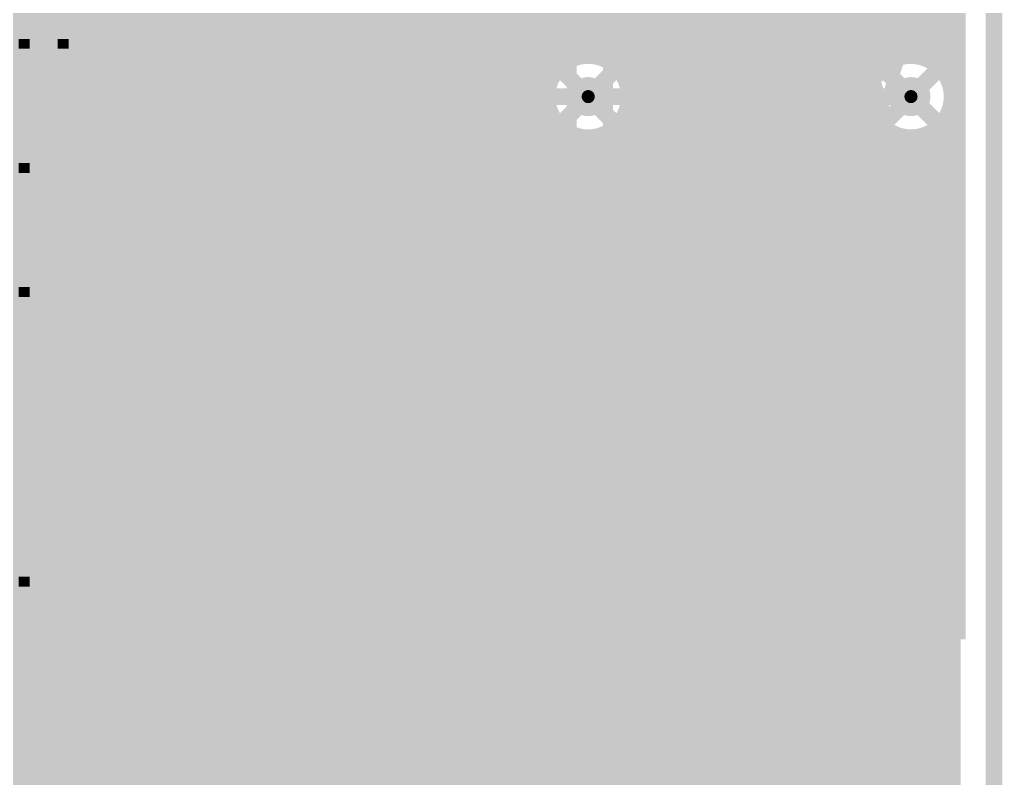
# Model space of a CAD drawing. Extents: x -3 to 92, y -53 to 125.
# Drawn here: x 72.05 to 87.13, y 58.75 to 70.4 of the extents above; entities that cross this region are included whole.
import ezdxf

# ---------------------------------------------------------------- set-up
doc = ezdxf.new("R2010")
doc.units = 0
doc.header["$MEASUREMENT"] = 0
doc.layers.get('0').update_dxf_attribs({"linetype": 'CONTINUOUS'})
for name, color, linetype in [('23-325-0_AST', 7, 'CONTINUOUS'), ('23-325-0_BOT', 7, 'CONTINUOUS'), ('23-325-0_DRD', 2, 'CONTINUOUS'), ('23-325-0_IN1', 4, 'CONTINUOUS'), ('23-325-0_IN2', 3, 'CONTINUOUS'), ('23-325-0_SMT', 10, 'CONTINUOUS'), ('23-325-0_SPT', 14, 'CONTINUOUS'), ('23-325-0_SST', 9, 'CONTINUOUS'), ('23-325-0_TOP', 12, 'CONTINUOUS'), ('THRUHOLE_TAP', 8, 'CONTINUOUS')]:
    doc.layers.add(name, color=color, linetype=linetype)

# ---------------------------------------------------------------- blocks, each defined once
blk = doc.blocks.new('ROUND_68')
at = {"const_width": 0.29972}
blk.add_lwpolyline([(-0.14986, 0, 1), (0.14986, 0, 1)], format="xyb", close=True, dxfattribs=at)
blk = doc.blocks.new('ROUND_79')
at = {"const_width": 0.29972}
blk.add_lwpolyline([(-0.14986, 0, 1), (0.14986, 0, 1)], format="xyb", close=True, dxfattribs=at)
blk = doc.blocks.new('RECTANGLE_7')
blk.add_solid([(0.4064, 0.4826), (0.4064, -0.4826), (-0.4064, 0.4826), (-0.4064, -0.4826)])
blk = doc.blocks.new('RECTANGLE_16')
blk.add_solid([(0.51308, 0.63627), (0.51308, -0.63627), (-0.51308, 0.63627), (-0.51308, -0.63627)])
blk = doc.blocks.new('ROUND_84')
at = {"const_width": 0.10033}
blk.add_lwpolyline([(-0.050164, 0, 1), (0.050164, 0, 1)], format="xyb", close=True, dxfattribs=at)

msp = doc.modelspace()

# ---------------------------------------------------------------- linework, layer by layer
at = {"layer": '23-325-0_AST'}
for points, const_width in [([(87.00008, -5.00126), (87.00008, 124.99848), (-2.99974, 124.99848), (-2.99974, -5.00126), (87.00008, -5.00126)], 0.254), ([(80.518, 71.755), (80.518, 70.485), (80.264, 70.231), (76.962, 70.231), (76.962, 72.009), (80.264, 72.009), (80.518, 71.755)], 0.1524), ([(78.994, 72.009), (78.994, 70.231)], 0.1524), ([(70.2945, 69.6595), (73.2155, 69.6595), (73.2155, 71.2978), (70.2945, 71.2978), (70.2945, 69.6595)], 0.1524), ([(72.11568, 70.02526), (72.11568, 71.04126), (72.03186, 70.87108)], 0.1524), ([(72.71766, 70.02526), (72.71766, 71.04126), (72.6313, 70.87108)], 0.1524), ([(80.518, 69.85), (80.518, 68.58), (80.264, 68.326), (76.962, 68.326), (76.962, 70.104), (80.264, 70.104), (80.518, 69.85)], 0.1524), ([(78.994, 70.104), (78.994, 68.326)], 0.1524), ([(72.1995, 70.02526), (72.03186, 70.02526)], 0.1524), ([(72.80148, 70.02526), (72.6313, 70.02526)], 0.1524), ([(81.01584, 68.76796), (81.37144, 68.76796), (81.49082, 69.10578), (81.49082, 69.44614), (81.37144, 69.78396), (81.01584, 69.78396)], 0.1524), ([(81.0768, 68.76796), (81.0768, 69.78396)], 0.1524), ([(82.2706, 68.76796), (81.85404, 68.76796), (81.85404, 69.78396)], 0.1524), ([(82.69224, 69.27596), (83.04784, 69.27596), (83.1088, 69.10578), (83.1088, 68.93814), (83.04784, 68.76796), (82.69224, 68.76796), (82.63382, 68.93814), (82.63382, 69.10578), (82.87004, 69.78396)], 0.1524), ([(70.2945, 67.7545), (73.2155, 67.7545), (73.2155, 69.3928), (70.2945, 69.3928), (70.2945, 67.7545)], 0.1524), ([(72.11568, 68.12026), (72.11568, 69.13626), (72.03186, 68.96608)], 0.1524), ([(72.8853, 68.12026), (72.54748, 68.12026), (72.8853, 68.7959), (72.8853, 68.96608), (72.84466, 69.13626), (72.59066, 69.13626), (72.54748, 68.96608)], 0.1524), ([(72.1995, 68.12026), (72.03186, 68.12026)], 0.1524), ([(80.518, 67.945), (80.518, 66.675), (80.264, 66.421), (76.962, 66.421), (76.962, 68.199), (80.264, 68.199), (80.518, 67.945)], 0.1524), ([(78.994, 68.199), (78.994, 66.421)], 0.1524), ([(81.01584, 66.86296), (81.37144, 66.86296), (81.49082, 67.20078), (81.49082, 67.54114), (81.37144, 67.87896), (81.01584, 67.87896)], 0.1524), ([(81.0768, 66.86296), (81.0768, 67.87896)], 0.1524), ([(82.2706, 66.86296), (81.85404, 66.86296), (81.85404, 67.87896)], 0.1524), ([(82.7532, 66.86296), (83.1088, 67.87896), (82.63382, 67.87896)], 0.1524), ([(70.2945, 65.8495), (73.2155, 65.8495), (73.2155, 67.4878), (70.2945, 67.4878), (70.2945, 65.8495)], 0.1524), ([(72.11568, 66.21526), (72.11568, 67.23126), (72.03186, 67.06108)], 0.1524), ([(72.54748, 66.3829), (72.6313, 66.21526), (72.80148, 66.21526), (72.8853, 66.3829), (72.8853, 66.55308), (72.71766, 66.8909), (72.8853, 67.23126), (72.54748, 67.23126)], 0.1524), ([(72.1995, 66.21526), (72.03186, 66.21526)], 0.1524), ([(80.518, 65.405), (80.518, 64.135), (80.264, 63.881), (76.962, 63.881), (76.962, 65.659), (80.264, 65.659), (80.518, 65.405)], 0.1524), ([(78.994, 65.659), (78.994, 63.881)], 0.1524), ([(81.01584, 64.32296), (81.37144, 64.32296), (81.49082, 64.66078), (81.49082, 65.00114), (81.37144, 65.33896), (81.01584, 65.33896)], 0.1524), ([(81.0768, 64.32296), (81.0768, 65.33896)], 0.1524), ([(82.2706, 64.32296), (81.85404, 64.32296), (81.85404, 65.33896)], 0.1524), ([(83.04784, 64.83096), (83.1088, 65.00114), (83.1088, 65.16878), (83.04784, 65.33896), (82.69224, 65.33896), (82.63382, 65.16878), (82.63382, 65.00114), (82.69224, 64.83096), (83.04784, 64.83096), (83.1088, 64.66078), (83.1088, 64.49314), (83.04784, 64.32296), (82.69224, 64.32296), (82.63382, 64.49314), (82.63382, 64.66078), (82.69224, 64.83096)], 0.1524), ([(80.518, 62.865), (80.518, 61.595), (80.264, 61.341), (76.962, 61.341), (76.962, 63.119), (80.264, 63.119), (80.518, 62.865)], 0.1524), ([(78.994, 63.119), (78.994, 61.341)], 0.1524), ([(70.2945, 61.4045), (73.2155, 61.4045), (73.2155, 63.0428), (70.2945, 63.0428), (70.2945, 61.4045)], 0.1524), ([(72.11568, 61.77026), (72.11568, 62.78626), (72.03186, 62.61608)], 0.1524), ([(81.01584, 61.90996), (81.37144, 61.90996), (81.49082, 62.24778), (81.49082, 62.58814), (81.37144, 62.92596), (81.01584, 62.92596)], 0.1524), ([(81.0768, 61.90996), (81.0768, 62.92596)], 0.1524), ([(82.2706, 61.90996), (81.85404, 61.90996), (81.85404, 62.92596)], 0.1524), ([(83.04784, 62.41796), (82.69224, 62.41796), (82.63382, 62.58814), (82.63382, 62.75578), (82.69224, 62.92596), (83.04784, 62.92596), (83.1088, 62.75578), (83.1088, 62.58814), (82.87004, 61.90996)], 0.1524), ([(72.8853, 62.10808), (72.54748, 62.10808), (72.71766, 62.78626), (72.80148, 62.78626), (72.80148, 61.77026)], 0.1524), ([(72.1995, 61.77026), (72.03186, 61.77026)], 0.1524), ([(80.2386, 60.03036), (77.23886, 60.03036), (75.5904, 60.03036)], 0.1524), ([(77.23886, 60.03036), (77.23886, 59.69508)], 0.1524), ([(82.89036, 57.3786), (82.89036, 58.2295), (81.0895, 60.03036), (80.2386, 60.03036), (80.2386, 59.69508)], 0.1524), ([(77.9907, 52.46116), (77.9907, 59.29884)], 0.1524), ([(74.58964, 59.0296), (74.58964, 57.3786)], 0.1524)]:
    msp.add_lwpolyline(points, dxfattribs=dict(at, const_width=const_width))
at = {"layer": '23-325-0_AST', "const_width": 0.1524}
for points in [[(75.5904, 60.03036, 0.4142136), (74.58964, 59.0296)], [(78.74, 59.8805, 0.4142136), (74.7395, 55.88)], [(82.7405, 55.88, 0.4142136), (78.74, 59.8805)], [(82.55508, 57.3786, 0.2084977), (80.2386, 59.69508)], [(78.74, 59.4233, 0.4142136), (75.1967, 55.88)], [(78.74, 59.38012, 0.0539916), (77.99067, 59.29897)], [(82.2833, 55.88, 0.4142136), (78.74, 59.4233)], [(82.24012, 55.88, 0.4142136), (78.74, 59.38012)], [(82.24012, 55.88, 0.3523425), (79.4893, 59.29884)]]:
    msp.add_lwpolyline(points, format="xyb", dxfattribs=at)
at = {"layer": '23-325-0_BOT', "const_width": 0.254}
for points in [[(72.136, 124.46), (72.136, 52.72024)], [(72.3646, 124.46), (72.3646, 52.41544)], [(72.5932, 124.46), (72.5932, 19.37512)], [(72.8218, 124.46), (72.8218, 19.33956)], [(73.0504, 124.46), (73.0504, 19.27098)], [(73.279, 124.46), (73.279, 19.15922)], [(73.5076, 124.46), (73.5076, 20.9296)], [(73.7362, 124.46), (73.7362, 21.2979)], [(73.9648, 124.46), (73.9648, 21.52396)], [(74.1934, 124.46), (74.1934, 21.6789)], [(74.422, 124.46), (74.422, 21.78304)], [(74.6506, 124.46), (74.6506, 21.84908)], [(74.8792, 124.46), (74.8792, 50.75936)], [(75.1078, 124.46), (75.1078, 50.86858)], [(75.3364, 124.46), (75.3364, 50.8762)], [(75.565, 124.46), (75.565, 50.8762)], [(75.7936, 124.46), (75.7936, 50.8762)], [(76.0222, 124.46), (76.0222, 50.8762)], [(76.2508, 124.46), (76.2508, 50.8762)], [(76.4794, 124.46), (76.4794, 50.8762)], [(76.708, 124.46), (76.708, 58.67146)], [(76.9366, 124.46), (76.9366, 58.8518)], [(77.1652, 124.46), (77.1652, 58.8772)], [(77.3938, 124.46), (77.3938, 58.8772)], [(77.6224, 124.46), (77.6224, 58.8772)], [(77.851, 124.46), (77.851, 58.8772)], [(78.0796, 124.46), (78.0796, 58.8772)], [(78.3082, 124.46), (78.3082, 58.8772)], [(78.5368, 124.46), (78.5368, 58.8772)], [(78.7654, 124.46), (78.7654, 58.8772)], [(78.994, 124.46), (78.994, 58.8772)], [(80.5942, 116.33708), (80.5942, 69.81952)], [(80.8228, 116.13642), (80.8228, 69.84238)], [(81.0514, 115.95862), (81.0514, 69.77888)], [(81.28, 115.80114), (81.28, 69.58584)], [(81.5086, 115.66144), (81.5086, 58.8772)], [(83.1088, 115.07724), (83.1088, 58.8772)], [(84.709, 106.68508), (84.709, 58.8772)], [(84.9376, 106.72826), (84.9376, 58.8772)], [(83.3374, 100.04298), (83.3374, 58.8772)], [(81.7372, 97.83826), (81.7372, 58.8772)], [(85.1662, 96.7359), (85.1662, 69.50456)], [(86.233, 96.65462), (86.233, 69.58584)], [(85.3948, 96.49206), (85.3948, 69.75094)], [(85.6234, 96.4057), (85.6234, 69.8373)], [(85.852, 96.41078), (85.852, 69.83222)], [(86.0806, 96.5073), (86.0806, 69.7357)], [(83.566, 78.36662), (83.566, 58.8772)], [(83.7946, 78.17612), (83.7946, 58.8772)], [(84.4804, 78.2574), (84.4804, 58.8772)], [(84.0232, 78.11262), (84.0232, 58.8772)], [(84.2518, 78.13548), (84.2518, 58.8772)], [(81.9658, 74.86904), (81.9658, 58.8772)], [(82.8802, 74.88682), (82.8802, 58.8772)], [(82.1944, 74.71918), (82.1944, 58.8772)], [(82.423, 74.68108), (82.423, 58.8772)], [(82.6516, 74.7268), (82.6516, 58.8772)], [(80.3656, 72.22998), (80.3656, 69.69506)], [(79.2226, 72.05472), (79.2226, 58.8772)], [(79.4512, 71.83882), (79.4512, 58.8772)], [(80.137, 71.88708), (80.137, 58.8772)], [(79.6798, 71.76516), (79.6798, 58.8772)], [(79.9084, 71.77786), (79.9084, 58.8772)], [(86.233, 70.4088), (66.4972, 70.4088)], [(86.233, 70.1802), (66.4972, 70.1802)], [(86.233, 69.9516), (66.4972, 69.9516)], [(80.39862, 69.723), (67.68084, 69.723)], [(85.35162, 69.723), (81.14284, 69.723)], [(86.233, 69.723), (86.09584, 69.723)], [(80.20812, 69.4944), (67.87388, 69.4944)], [(85.16112, 69.4944), (81.33588, 69.4944)], [(80.14462, 69.2658), (67.93738, 69.2658)], [(85.09762, 69.2658), (81.39938, 69.2658)], [(80.16748, 69.0372), (70.3072, 69.0372)], [(85.12048, 69.0372), (81.37652, 69.0372)], [(80.2894, 68.8086), (70.45452, 68.8086)], [(85.2424, 68.8086), (81.25206, 68.8086)], [(81.28, 68.84162), (81.28, 58.8772)], [(85.1662, 68.9229), (85.1662, 58.82894)], [(86.233, 68.8086), (86.20506, 68.8086)], [(86.233, 68.84162), (86.233, 4.47548)], [(80.3656, 68.7324), (80.3656, 58.8772)], [(81.0514, 68.65112), (81.0514, 58.8772)], [(85.3948, 68.67906), (85.3948, 58.56986)], [(86.0806, 68.6943), (86.0806, 4.5466)], [(86.233, 68.58), (70.4977, 68.58)], [(80.5942, 68.61048), (80.5942, 58.8772)], [(80.8228, 68.58762), (80.8228, 58.8772)], [(85.6234, 68.5927), (85.6234, 4.72948)], [(85.852, 68.59778), (85.852, 4.64566)], [(86.233, 68.3514), (70.4977, 68.3514)], [(86.233, 68.1228), (70.4977, 68.1228)], [(86.233, 67.8942), (70.4977, 67.8942)], [(86.233, 67.6656), (70.4977, 67.6656)], [(86.233, 67.437), (70.4977, 67.437)], [(86.233, 67.2084), (70.4977, 67.2084)], [(86.233, 66.9798), (70.5866, 66.9798)], [(86.233, 66.7512), (70.8152, 66.7512)], [(86.233, 66.5226), (71.0438, 66.5226)], [(86.233, 66.294), (71.2724, 66.294)], [(86.233, 66.0654), (71.49592, 66.0654)], [(86.233, 65.8368), (71.6153, 65.8368)], [(86.233, 65.6082), (71.6407, 65.6082)], [(86.233, 65.3796), (71.6407, 65.3796)], [(86.233, 65.151), (71.6407, 65.151)], [(86.233, 64.9224), (71.6407, 64.9224)], [(86.233, 64.6938), (71.6407, 64.6938)], [(86.233, 64.4652), (71.6407, 64.4652)], [(86.233, 64.2366), (71.6407, 64.2366)], [(86.233, 64.008), (71.6407, 64.008)], [(86.233, 63.7794), (71.6407, 63.7794)], [(86.233, 63.5508), (71.6407, 63.5508)], [(86.233, 63.3222), (71.63816, 63.3222)], [(86.233, 63.0936), (71.5772, 63.0936)], [(86.233, 62.865), (71.39432, 62.865)], [(86.233, 62.6364), (67.7672, 62.6364)], [(86.233, 62.4078), (67.7672, 62.4078)], [(86.233, 62.1792), (67.7672, 62.1792)], [(86.233, 61.9506), (67.7672, 61.9506)], [(86.233, 61.722), (67.7672, 61.722)], [(86.233, 61.4934), (67.7672, 61.4934)], [(86.233, 61.2648), (67.7672, 61.2648)], [(86.233, 61.0362), (67.7672, 61.0362)], [(86.233, 60.8076), (67.7672, 60.8076)], [(86.233, 60.579), (67.7672, 60.579)], [(86.233, 60.3504), (67.7672, 60.3504)], [(86.233, 60.1218), (67.7672, 60.1218)], [(86.233, 59.8932), (67.7672, 59.8932)], [(86.233, 59.6646), (67.7672, 59.6646)], [(86.233, 59.436), (67.7672, 59.436)], [(86.233, 59.2074), (67.7672, 59.2074)], [(86.233, 58.9788), (67.7672, 58.9788)], [(84.963, 58.8772), (77.089, 58.8772)], [(76.7715, 58.7502), (67.7672, 58.7502)], [(86.233, 58.7502), (85.27796, 58.7502)]]:
    msp.add_lwpolyline(points, dxfattribs=at)
for points in [[(80.772, 69.84492, 0.4142136), (80.14208, 69.215)], [(81.40192, 69.215, 0.4142136), (80.772, 69.84492)], [(85.725, 69.84492, 0.4142136), (85.09508, 69.215)], [(86.233, 69.58584, 0.2394815), (85.725, 69.84396)], [(80.14208, 69.215, 0.4142136), (80.772, 68.58508)], [(80.772, 68.58508, 0.4142136), (81.40192, 69.215)], [(85.09508, 69.215, 0.4142136), (85.725, 68.58508)], [(85.725, 68.58508, 0.238621), (86.23257, 68.84194)], [(77.089, 58.8772, 0.4142136), (76.6318, 58.42)], [(85.4202, 58.42, 0.4142136), (84.963, 58.8772)]]:
    msp.add_lwpolyline(points, format="xyb", dxfattribs=at)
at = {"layer": '23-325-0_DRD', "const_width": 0.254}
for points in [[(87.00008, -5.00126), (87.00008, 124.99848), (-2.99974, 124.99848), (-2.99974, -5.00126), (87.00008, -5.00126)], [(81.407, 69.85), (80.137, 68.58)], [(81.407, 68.58), (80.137, 69.85)], [(86.36, 69.85), (85.09, 68.58)], [(86.36, 68.58), (85.09, 69.85)], [(75.82408, 59.04992), (74.55408, 57.77992)], [(75.82408, 57.77992), (74.55408, 59.04992)]]:
    msp.add_lwpolyline(points, dxfattribs=at)
at = {"layer": '23-325-0_IN1', "const_width": 0.254}
for points in [[(72.1106, 124.46), (72.1106, 52.7177)], [(78.9686, 124.46), (78.9686, 50.11674)], [(80.5688, 124.46), (80.5688, 69.8119)], [(80.7974, 124.46), (80.7974, 69.84492)], [(81.026, 124.46), (81.026, 69.79158)], [(81.2546, 124.46), (81.2546, 69.61886)], [(81.4832, 124.46), (81.4832, 50.1269)], [(81.7118, 124.46), (81.7118, 49.9872)], [(81.9404, 124.46), (81.9404, 49.68748)], [(86.36, 124.46), (86.36, -4.572)], [(82.169, 119.38762), (82.169, 50.03038)], [(82.3976, 118.9228), (82.3976, 50.1396)], [(82.6262, 118.6434), (82.6262, 50.15484)], [(82.8548, 118.44528), (82.8548, 50.08118)], [(83.0834, 118.3005), (83.0834, 49.86528)], [(83.312, 118.19636), (83.312, 49.90084)], [(86.2838, 96.7359), (86.2838, 69.50456)], [(85.8266, 96.4057), (85.8266, 69.8373)], [(86.0552, 96.49206), (86.0552, 69.75094)], [(85.598, 89.66962), (85.598, 69.83222)], [(85.3694, 89.47912), (85.3694, 69.7357)], [(84.9122, 89.43848), (84.9122, 1.7018)], [(85.1408, 89.41562), (85.1408, 69.45122)], [(72.3392, 78.8924), (72.3392, 52.43322)], [(78.74, 78.82636), (78.74, 50.15992)], [(72.5678, 78.67142), (72.5678, 19.37766)], [(78.5114, 78.64094), (78.5114, 50.11674)], [(72.7964, 78.56728), (72.7964, 36.59886)], [(73.025, 78.5368), (73.025, 36.77158)], [(73.2536, 78.56728), (73.2536, 36.82492)], [(77.8256, 78.58506), (77.8256, 50.0507)], [(78.0542, 78.5368), (78.0542, 49.76622)], [(78.2828, 78.55458), (78.2828, 49.9618)], [(84.6836, 78.57998), (84.6836, 1.80594)], [(83.5406, 78.40472), (83.5406, 50.09388)], [(83.7692, 78.18882), (83.7692, 50.15738)], [(84.455, 78.23708), (84.455, 1.87452)], [(83.9978, 78.11516), (83.9978, 50.13452)], [(84.2264, 78.12786), (84.2264, 50.01006)], [(73.4822, 76.62926), (73.4822, 36.7919)], [(77.597, 76.48448), (77.597, 50.14722)], [(73.7108, 76.23302), (73.7108, 36.6522)], [(74.8538, 76.21016), (74.8538, 58.94578)], [(76.2254, 76.25842), (76.2254, 50.15992)], [(77.3684, 76.1873), (77.3684, 50.1523)], [(73.9394, 76.07554), (73.9394, 21.50364)], [(74.6252, 76.06538), (74.6252, 58.69178)], [(75.0824, 76.1492), (75.0824, 59.03468)], [(75.311, 76.0349), (75.311, 59.03214)], [(75.9968, 76.11618), (75.9968, 50.1269)], [(76.454, 76.08824), (76.454, 50.10658)], [(77.1398, 76.05268), (77.1398, 50.06594)], [(74.168, 76.00696), (74.168, 21.66366)], [(74.3966, 76.00188), (74.3966, 21.77288)], [(75.5396, 75.9968), (75.5396, 58.93816)], [(75.7682, 76.0222), (75.7682, 58.66384)], [(76.6826, 76.0095), (76.6826, 49.93386)], [(76.9112, 75.99934), (76.9112, 49.81956)], [(80.3402, 72.15378), (80.3402, 69.6722)], [(79.1972, 72.0979), (79.1972, 49.9618)], [(79.4258, 71.85406), (79.4258, 49.76622)], [(80.1116, 71.8693), (80.1116, 50.1523)], [(79.6544, 71.7677), (79.6544, 50.0507)], [(79.883, 71.77278), (79.883, 50.14722)], [(86.36, 70.4088), (1.89484, 70.4088)], [(86.36, 70.1802), (45.5168, 70.1802)], [(86.36, 69.9516), (45.67174, 69.9516)], [(80.39862, 69.723), (67.68084, 69.723)], [(85.35162, 69.723), (81.14284, 69.723)], [(86.36, 69.723), (86.09584, 69.723)], [(80.20812, 69.4944), (67.87388, 69.4944)], [(85.16112, 69.4944), (81.33588, 69.4944)], [(86.36, 69.4944), (86.28888, 69.4944)], [(80.14462, 69.2658), (67.93738, 69.2658)], [(85.09762, 69.2658), (81.39938, 69.2658)], [(80.16748, 69.0372), (70.2818, 69.0372)], [(85.12048, 69.0372), (81.37652, 69.0372)], [(85.1408, 68.97878), (85.1408, 1.55702)], [(86.36, 69.0372), (86.32952, 69.0372)], [(80.2894, 68.8086), (70.43674, 68.8086)], [(85.2424, 68.8086), (81.25206, 68.8086)], [(81.2546, 68.8086), (81.2546, 50.15992)], [(86.36, 68.8086), (86.20506, 68.8086)], [(86.2838, 68.9229), (86.2838, -4.572)], [(80.3402, 68.75526), (80.3402, 50.06594)], [(81.026, 68.63842), (81.026, 50.10658)], [(85.3694, 68.6943), (85.3694, 1.3589)], [(86.0552, 68.67906), (86.0552, -4.572)], [(86.36, 68.58), (70.47992, 68.58)], [(80.5688, 68.6181), (80.5688, 49.81956)], [(80.7974, 68.58508), (80.7974, 49.93386)], [(85.598, 68.59778), (85.598, 1.08204)], [(85.8266, 68.5927), (85.8266, 0.6223)], [(86.36, 68.3514), (70.43674, 68.3514)], [(86.36, 68.1228), (70.2818, 68.1228)], [(86.36, 67.8942), (65.65138, 67.8942)], [(86.36, 67.6656), (65.58788, 67.6656)], [(86.36, 67.437), (65.39484, 67.437)], [(86.36, 67.2084), (70.31228, 67.2084)], [(86.36, 66.9798), (70.52818, 66.9798)], [(86.36, 66.7512), (70.60184, 66.7512)], [(86.36, 66.5226), (70.5866, 66.5226)], [(86.36, 66.294), (70.47738, 66.294)], [(86.36, 66.0654), (70.13448, 66.0654)], [(86.36, 65.8368), (43.9928, 65.8368)], [(86.36, 65.6082), (7.5819, 65.6082)], [(86.36, 65.3796), (7.61492, 65.3796)], [(86.36, 65.151), (22.0853, 65.151)], [(86.36, 64.9224), (50.26406, 64.9224)], [(86.36, 64.6938), (50.38852, 64.6938)], [(86.36, 64.4652), (50.41138, 64.4652)], [(86.36, 64.2366), (50.34788, 64.2366)], [(86.36, 64.008), (50.15484, 64.008)], [(86.36, 63.7794), (71.47306, 63.7794)], [(86.36, 63.5508), (71.59752, 63.5508)], [(86.36, 63.3222), (71.62038, 63.3222)], [(86.36, 63.0936), (71.55688, 63.0936)], [(86.36, 62.865), (71.36384, 62.865)], [(86.36, 62.6364), (38.92804, 62.6364)], [(86.36, 62.4078), (39.15156, 62.4078)], [(86.36, 62.1792), (39.2938, 62.1792)], [(86.36, 61.9506), (65.56248, 61.9506)], [(86.36, 61.722), (65.90538, 61.722)], [(86.36, 61.4934), (66.0146, 61.4934)], [(86.36, 61.2648), (66.02984, 61.2648)], [(86.36, 61.0362), (65.95618, 61.0362)], [(86.36, 60.8076), (65.74028, 60.8076)], [(86.36, 60.579), (38.95852, 60.579)], [(86.36, 60.3504), (38.5699, 60.3504)], [(86.36, 60.1218), (38.89502, 60.1218)], [(86.36, 59.8932), (39.13124, 59.8932)], [(86.36, 59.6646), (39.2811, 59.6646)], [(86.36, 59.436), (39.37508, 59.436)], [(86.36, 59.2074), (39.4208, 59.2074)], [(74.90968, 58.9788), (39.42842, 58.9788)], [(86.36, 58.9788), (75.46848, 58.9788)], [(74.65568, 58.7502), (39.3954, 58.7502)], [(86.36, 58.7502), (75.72248, 58.7502)]]:
    msp.add_lwpolyline(points, dxfattribs=at)
for points in [[(80.772, 69.84492, 0.4142136), (80.14208, 69.215)], [(81.40192, 69.215, 0.4142136), (80.772, 69.84492)], [(85.725, 69.84492, 0.4142136), (85.09508, 69.215)], [(86.35492, 69.215, 0.4142136), (85.725, 69.84492)], [(80.14208, 69.215, 0.4142136), (80.772, 68.58508)], [(80.772, 68.58508, 0.4142136), (81.40192, 69.215)], [(85.09508, 69.215, 0.4142136), (85.725, 68.58508)], [(85.725, 68.58508, 0.4142136), (86.35492, 69.215)], [(75.18908, 59.04484, 0.4142136), (74.55916, 58.41492)], [(75.819, 58.41492, 0.4142136), (75.18908, 59.04484)]]:
    msp.add_lwpolyline(points, format="xyb", dxfattribs=at)
at = {"layer": '23-325-0_IN2', "const_width": 0.254}
msp.add_lwpolyline([(80.772, 69.215), (85.725, 69.215)], dxfattribs=at)
at = {"layer": '23-325-0_SST', "const_width": 0.1524}
for points in [[(73.787, 62.103), (73.787, 60.96), (86.487, 60.96), (86.487, 72.39), (73.787, 72.39), (73.787, 62.103)], [(80.518, 71.755), (80.518, 70.485), (80.264, 70.231), (76.962, 70.231), (76.962, 72.009), (80.264, 72.009), (80.518, 71.755)], [(78.994, 72.009), (78.994, 70.231)], [(70.2945, 69.6595), (73.2155, 69.6595), (73.2155, 71.2978), (70.2945, 71.2978), (70.2945, 69.6595)], [(72.3519, 70.1294), (72.3519, 71.1454), (72.23506, 70.97776)], [(73.07326, 70.1294), (73.07326, 71.1454), (72.95388, 70.97776)], [(72.47128, 70.1294), (72.23506, 70.1294)], [(73.1901, 70.1294), (72.95388, 70.1294)], [(80.518, 69.85), (80.518, 68.58), (80.264, 68.326), (76.962, 68.326), (76.962, 70.104), (80.264, 70.104), (80.518, 69.85)], [(78.994, 70.104), (78.994, 68.326)], [(82.1944, 68.75018), (82.1944, 69.76618), (82.07502, 69.596), (81.95818, 69.25818), (81.8388, 69.596), (81.71942, 69.76618), (81.71942, 68.75018)], [(74.54138, 68.76796), (74.89698, 68.76796), (75.01382, 69.10578), (75.01382, 69.44614), (74.89698, 69.78396), (74.54138, 69.78396)], [(74.5998, 68.76796), (74.5998, 69.78396)], [(75.7936, 68.76796), (75.37958, 68.76796), (75.37958, 69.78396)], [(76.21778, 69.27596), (76.57338, 69.27596), (76.6318, 69.10578), (76.6318, 68.93814), (76.57338, 68.76796), (76.21778, 68.76796), (76.15682, 68.93814), (76.15682, 69.10578), (76.39558, 69.78396)], [(82.61858, 68.75018), (82.55762, 68.91782), (82.55762, 69.596), (82.61858, 69.76618), (82.97418, 69.76618), (83.0326, 69.596), (83.0326, 68.91782), (82.97418, 68.75018), (82.61858, 68.75018)], [(83.8708, 69.76618), (83.39582, 69.76618)], [(83.63458, 68.75018), (83.63458, 69.76618)], [(85.5472, 69.76618), (85.3694, 69.25818), (85.25002, 69.25818), (85.07222, 69.76618)], [(70.2945, 67.7545), (73.2155, 67.7545), (73.2155, 69.3928), (70.2945, 69.3928), (70.2945, 67.7545)], [(72.3519, 68.2244), (72.3519, 69.2404), (72.23506, 69.07276)], [(73.30948, 68.2244), (72.8345, 68.2244), (73.30948, 68.90258), (73.30948, 69.07276), (73.25106, 69.2404), (72.89546, 69.2404), (72.8345, 69.07276)], [(84.709, 69.25818), (84.23402, 69.25818)], [(85.31098, 68.75018), (85.31098, 69.25818)], [(72.47128, 68.2244), (72.23506, 68.2244)], [(80.518, 67.945), (80.518, 66.675), (80.264, 66.421), (76.962, 66.421), (76.962, 68.199), (80.264, 68.199), (80.518, 67.945)], [(78.994, 68.199), (78.994, 66.421)], [(82.1944, 66.84518), (82.1944, 67.86118), (82.07502, 67.691), (81.95818, 67.35318), (81.8388, 67.691), (81.71942, 67.86118), (81.71942, 66.84518)], [(82.61858, 66.84518), (82.55762, 67.01282), (82.55762, 67.691), (82.61858, 67.86118), (82.97418, 67.86118), (83.0326, 67.691), (83.0326, 67.01282), (82.97418, 66.84518), (82.61858, 66.84518)], [(83.8708, 67.86118), (83.39582, 67.86118)], [(83.63458, 66.84518), (83.63458, 67.86118)], [(85.48878, 66.84518), (85.13318, 66.84518), (85.48878, 67.86118), (85.13318, 67.86118)], [(74.41438, 66.73596), (74.76998, 66.73596), (74.88682, 67.07378), (74.88682, 67.41414), (74.76998, 67.75196), (74.41438, 67.75196)], [(74.4728, 66.73596), (74.4728, 67.75196)], [(75.6666, 66.73596), (75.25258, 66.73596), (75.25258, 67.75196)], [(76.1492, 66.73596), (76.5048, 67.75196), (76.02982, 67.75196)], [(70.2945, 65.8495), (73.2155, 65.8495), (73.2155, 67.4878), (70.2945, 67.4878), (70.2945, 65.8495)], [(72.3519, 66.3194), (72.3519, 67.3354), (72.23506, 67.16776)], [(72.8345, 66.48958), (72.95388, 66.3194), (73.1901, 66.3194), (73.30948, 66.48958), (73.30948, 66.65976), (73.07326, 66.99758), (73.30948, 67.3354), (72.8345, 67.3354)], [(84.709, 67.35318), (84.23402, 67.35318)], [(72.47128, 66.3194), (72.23506, 66.3194)], [(80.518, 65.405), (80.518, 64.135), (80.264, 63.881), (76.962, 63.881), (76.962, 65.659), (80.264, 65.659), (80.518, 65.405)], [(78.994, 65.659), (78.994, 63.881)], [(74.41438, 64.32296), (74.76998, 64.32296), (74.88682, 64.66078), (74.88682, 65.00114), (74.76998, 65.33896), (74.41438, 65.33896)], [(74.4728, 64.32296), (74.4728, 65.33896)], [(75.6666, 64.32296), (75.25258, 64.32296), (75.25258, 65.33896)], [(76.44638, 64.83096), (76.5048, 65.00114), (76.5048, 65.16878), (76.44638, 65.33896), (76.09078, 65.33896), (76.02982, 65.16878), (76.02982, 65.00114), (76.09078, 64.83096), (76.44638, 64.83096), (76.5048, 64.66078), (76.5048, 64.49314), (76.44638, 64.32296), (76.09078, 64.32296), (76.02982, 64.49314), (76.02982, 64.66078), (76.09078, 64.83096)], [(81.84642, 64.30518), (82.20202, 64.30518), (82.3214, 64.643), (82.3214, 64.98082), (82.20202, 65.32118), (81.84642, 65.32118)], [(81.90738, 64.30518), (81.90738, 65.32118)], [(83.04022, 65.32118), (82.804, 65.32118)], [(82.92338, 64.30518), (82.92338, 65.32118)], [(83.40598, 64.81318), (83.76158, 64.81318), (83.87842, 64.98082), (83.87842, 65.151), (83.76158, 65.32118), (83.40598, 65.32118), (83.40598, 64.30518)], [(85.55482, 64.30518), (85.55482, 64.81318), (85.37702, 65.32118), (85.26018, 65.32118), (85.08238, 64.81318), (85.08238, 64.30518)], [(83.70062, 64.81318), (83.87842, 64.30518)], [(84.71662, 64.81318), (84.24418, 64.81318)], [(85.55482, 64.643), (85.08238, 64.643)], [(83.04022, 64.30518), (82.804, 64.30518)], [(80.518, 62.865), (80.518, 61.595), (80.264, 61.341), (76.962, 61.341), (76.962, 63.119), (80.264, 63.119), (80.518, 62.865)], [(78.994, 63.119), (78.994, 61.341)], [(70.2945, 61.4045), (73.2155, 61.4045), (73.2155, 63.0428), (70.2945, 63.0428), (70.2945, 61.4045)], [(74.41438, 61.65596), (74.76998, 61.65596), (74.88682, 61.99378), (74.88682, 62.33414), (74.76998, 62.67196), (74.41438, 62.67196)], [(74.4728, 61.65596), (74.4728, 62.67196)], [(75.6666, 61.65596), (75.25258, 61.65596), (75.25258, 62.67196)], [(76.44638, 62.16396), (76.09078, 62.16396), (76.02982, 62.33414), (76.02982, 62.50178), (76.09078, 62.67196), (76.44638, 62.67196), (76.5048, 62.50178), (76.5048, 62.33414), (76.26858, 61.65596)], [(81.84642, 61.76518), (82.20202, 61.76518), (82.3214, 62.103), (82.3214, 62.44082), (82.20202, 62.78118), (81.84642, 62.78118)], [(81.90738, 61.76518), (81.90738, 62.78118)], [(83.04022, 62.78118), (82.804, 62.78118)], [(82.92338, 61.76518), (82.92338, 62.78118)], [(83.40598, 62.27318), (83.76158, 62.27318), (83.87842, 62.44082), (83.87842, 62.611), (83.76158, 62.78118), (83.40598, 62.78118), (83.40598, 61.76518)], [(85.1408, 62.27318), (85.4964, 62.27318), (85.55482, 62.44082), (85.55482, 62.611), (85.43798, 62.78118), (85.08238, 62.78118)], [(85.1408, 61.76518), (85.1408, 62.78118)], [(83.70062, 62.27318), (83.87842, 61.76518)], [(84.71662, 62.27318), (84.24418, 62.27318)], [(85.08238, 61.76518), (85.43798, 61.76518), (85.55482, 61.93282), (85.55482, 62.103), (85.4964, 62.27318)], [(83.04022, 61.76518), (82.804, 61.76518)], [(72.0979, 59.9694), (72.0979, 60.9854), (71.98106, 60.81776)], [(73.05548, 60.30976), (72.5805, 60.30976), (72.81926, 60.9854), (72.9361, 60.9854), (72.9361, 59.9694)], [(72.21728, 59.9694), (71.98106, 59.9694)], [(80.2386, 60.03036), (77.23886, 60.03036), (75.5904, 60.03036)], [(77.23886, 60.03036), (77.23886, 59.69508)], [(82.89036, 57.3786), (82.89036, 58.2295), (81.0895, 60.03036), (80.2386, 60.03036), (80.2386, 59.69508)], [(77.9907, 52.46116), (77.9907, 59.29884)], [(74.58964, 59.0296), (74.58964, 57.3786)]]:
    msp.add_lwpolyline(points, dxfattribs=at)
for points in [[(75.5904, 60.03036, 0.4142136), (74.58964, 59.0296)], [(78.74, 59.8805, 0.4142136), (74.7395, 55.88)], [(82.7405, 55.88, 0.4142136), (78.74, 59.8805)], [(82.55508, 57.3786, 0.2084977), (80.2386, 59.69508)], [(78.74, 59.4233, 0.4142136), (75.1967, 55.88)], [(78.74, 59.38012, 0.0539916), (77.99067, 59.29897)], [(82.2833, 55.88, 0.4142136), (78.74, 59.4233)], [(82.24012, 55.88, 0.4142136), (78.74, 59.38012)], [(82.24012, 55.88, 0.3523425), (79.4893, 59.29884)]]:
    msp.add_lwpolyline(points, format="xyb", dxfattribs=at)
at = {"layer": '23-325-0_TOP'}
for points, const_width in [([(85.725, 69.215), (86.36, 69.85), (86.36, 92.456), (84.455, 94.361), (84.455, 96.012)], 0.254), ([(78.74, 93.31706), (78.74, 66.93916)], 0.254), ([(80.0735, 47.43958), (82.29092, 49.657), (82.29092, 55.88), (82.29092, 73.15708), (80.645, 74.803), (80.645, 86.36), (82.41538, 86.36)], 1.27), ([(85.598, 79.4004), (85.598, 69.83222)], 0.254), ([(85.8266, 79.4004), (85.8266, 69.96176)], 0.254), ([(85.9028, 79.4004), (85.9028, 70.03796)], 0.254), ([(85.3694, 77.2287), (85.3694, 69.7357)], 0.254), ([(85.1408, 77.0001), (85.1408, 69.45122)], 0.254), ([(84.9122, 76.80706), (84.9122, 50.8127)], 0.254), ([(83.7692, 76.7588), (83.7692, 57.21096)], 0.254), ([(83.9978, 76.7588), (83.9978, 57.21096)], 0.254), ([(84.2264, 76.7588), (84.2264, 57.21096)], 0.254), ([(84.455, 76.7588), (84.455, 57.21096)], 0.254), ([(84.6836, 76.7588), (84.6836, 50.8127)], 0.254), ([(83.312, 75.51928), (83.312, 57.21096)], 0.254), ([(83.5406, 75.51928), (83.5406, 57.21096)], 0.254), ([(80.7974, 73.28408), (80.7974, 69.84492)], 0.254), ([(81.026, 73.05548), (81.026, 69.79158)], 0.254), ([(83.25612, 73.15708), (83.25612, 57.21096)], 0.254), ([(81.2546, 72.82688), (81.2546, 69.61886)], 0.254), ([(81.32572, 72.7583), (81.32572, 69.51726)], 0.254), ([(78.56728, 72.08774), (78.56728, 70.18274)], 0.254), ([(78.91272, 72.08774), (78.91272, 70.18274)], 0.254), ([(80.59928, 72.08774), (80.59928, 70.18274)], 0.254), ([(77.724, 69.215), (74.422, 69.215), (73.152, 70.485), (72.4662, 70.485)], 0.254), ([(78.91272, 70.4088), (78.56728, 70.4088)], 0.254), ([(81.32572, 70.4088), (80.59928, 70.4088)], 0.254), ([(85.9028, 70.4088), (83.25612, 70.4088)], 0.254), ([(78.56728, 70.18274), (78.56728, 70.15226)], 0.254), ([(78.91272, 70.1802), (78.56728, 70.1802)], 0.254), ([(78.56728, 70.15226), (78.56728, 68.27774)], 0.254), ([(78.91272, 70.18274), (78.91272, 70.15226)], 0.254), ([(78.91272, 70.15226), (78.91272, 68.27774)], 0.254), ([(80.59928, 70.18274), (80.59928, 70.15226)], 0.254), ([(81.32572, 70.1802), (80.59928, 70.1802)], 0.254), ([(80.59928, 70.15226), (80.59928, 69.81952)], 0.254), ([(85.9028, 70.1802), (83.25612, 70.1802)], 0.254), ([(85.9028, 70.03796), (85.70722, 69.84492)], 0.254), ([(78.91272, 69.9516), (78.56728, 69.9516)], 0.254), ([(81.32572, 69.9516), (80.59928, 69.9516)], 0.254), ([(85.8139, 69.9516), (83.25612, 69.9516)], 0.254), ([(78.91272, 69.723), (78.56728, 69.723)], 0.254), ([(81.32572, 69.723), (81.14284, 69.723)], 0.254), ([(85.35162, 69.723), (83.25612, 69.723)], 0.254), ([(78.91272, 69.4944), (78.56728, 69.4944)], 0.254), ([(85.16112, 69.4944), (83.25612, 69.4944)], 0.254), ([(78.91272, 69.2658), (78.56728, 69.2658)], 0.254), ([(85.09762, 69.2658), (83.25612, 69.2658)], 0.254), ([(79.756, 69.215), (80.772, 69.215)], 0.254), ([(78.91272, 69.0372), (78.56728, 69.0372)], 0.254), ([(85.12048, 69.0372), (83.25612, 69.0372)], 0.254), ([(85.1408, 68.97878), (85.1408, 50.8127)], 0.254), ([(78.91272, 68.8086), (78.56728, 68.8086)], 0.254), ([(81.32572, 68.8086), (81.25206, 68.8086)], 0.254), ([(81.2546, 68.8086), (81.2546, 57.21096)], 0.254), ([(81.32572, 68.91274), (81.32572, 57.21096)], 0.254), ([(85.2424, 68.8086), (83.25612, 68.8086)], 0.254), ([(81.026, 68.63842), (81.026, 57.21096)], 0.254), ([(85.3694, 68.6943), (85.3694, 50.8127)], 0.254), ([(85.979, 68.63842), (85.979, 4.59232)], 0.254), ([(58.293, 66.675), (58.42, 66.675), (60.325, 68.58), (68.453, 68.58), (69.342, 67.691), (73.152, 67.691), (74.676, 66.167), (78.613, 66.167), (79.756, 67.31)], 0.254), ([(77.724, 67.31), (74.676, 67.31), (73.4822, 68.5038), (72.4662, 68.5038), (72.4662, 68.58)], 0.254), ([(78.91272, 68.58), (78.56728, 68.58)], 0.254), ([(80.59928, 68.60794), (80.59928, 68.27774)], 0.254), ([(81.32572, 68.58), (80.59928, 68.58)], 0.254), ([(80.7974, 68.58508), (80.7974, 57.21096)], 0.254), ([(85.979, 68.58), (83.25612, 68.58)], 0.254), ([(85.598, 68.59778), (85.598, 4.73964)], 0.254), ([(85.8266, 68.5927), (85.8266, 4.65582)], 0.254), ([(78.91272, 68.3514), (78.56728, 68.3514)], 0.254), ([(81.32572, 68.3514), (80.59928, 68.3514)], 0.254), ([(85.979, 68.3514), (83.25612, 68.3514)], 0.254), ([(78.56728, 68.27774), (78.56728, 68.24726)], 0.254), ([(78.56728, 68.24726), (78.56728, 66.76644)], 0.254), ([(78.91272, 68.27774), (78.91272, 68.24726)], 0.254), ([(78.91272, 68.24726), (78.91272, 67.11188)], 0.254), ([(80.59928, 68.27774), (80.59928, 68.24726)], 0.254), ([(80.59928, 68.24726), (80.59928, 66.34226)], 0.254), ([(78.91272, 68.1228), (78.56728, 68.1228)], 0.254), ([(81.32572, 68.1228), (80.59928, 68.1228)], 0.254), ([(85.979, 68.1228), (83.25612, 68.1228)], 0.254), ([(78.91272, 67.8942), (78.56728, 67.8942)], 0.254), ([(81.32572, 67.8942), (80.59928, 67.8942)], 0.254), ([(85.979, 67.8942), (83.25612, 67.8942)], 0.254), ([(78.91272, 67.6656), (78.56728, 67.6656)], 0.254), ([(81.32572, 67.6656), (80.59928, 67.6656)], 0.254), ([(85.979, 67.6656), (83.25612, 67.6656)], 0.254), ([(78.91272, 67.437), (78.56728, 67.437)], 0.254), ([(81.32572, 67.437), (80.59928, 67.437)], 0.254), ([(85.979, 67.437), (83.25612, 67.437)], 0.254), ([(78.91272, 67.2084), (78.56728, 67.2084)], 0.254), ([(81.32572, 67.2084), (80.59928, 67.2084)], 0.254), ([(85.979, 67.2084), (83.25612, 67.2084)], 0.254), ([(78.91272, 67.11188), (78.56728, 66.76644)], 0.254), ([(78.7781, 66.9798), (78.56728, 66.9798)], 0.254), ([(81.32572, 66.9798), (80.59928, 66.9798)], 0.254), ([(85.979, 66.9798), (83.25612, 66.9798)], 0.254), ([(81.32572, 66.7512), (80.59928, 66.7512)], 0.254), ([(85.979, 66.7512), (83.25612, 66.7512)], 0.254), ([(63.373, 66.675), (66.802, 66.675), (67.945, 65.532), (68.834, 65.532), (69.723, 64.643), (75.438, 64.643), (76.835, 63.246), (78.359, 63.246), (79.756, 61.849), (79.756, 62.23)], 0.254), ([(68.453, 66.675), (68.707, 66.675), (70.231, 65.151), (75.692, 65.151), (77.089, 63.754), (78.74, 63.754), (79.756, 64.77)], 0.254), ([(77.724, 64.77), (76.835, 65.659), (73.406, 65.659), (72.4662, 66.5988), (72.4662, 66.675)], 0.254), ([(81.32572, 66.5226), (80.59928, 66.5226)], 0.254), ([(85.979, 66.5226), (83.25612, 66.5226)], 0.254), ([(79.43596, 66.34226), (78.94066, 65.84696)], 0.254), ([(81.32572, 66.294), (79.38516, 66.294)], 0.254), ([(79.4258, 66.3321), (79.4258, 65.73774)], 0.254), ([(80.59928, 66.34226), (79.43596, 66.34226)], 0.254), ([(79.6544, 66.34226), (79.6544, 65.73774)], 0.254), ([(79.883, 66.34226), (79.883, 65.73774)], 0.254), ([(80.1116, 66.34226), (80.1116, 65.73774)], 0.254), ([(80.3402, 66.34226), (80.3402, 65.73774)], 0.254), ([(80.5688, 66.34226), (80.5688, 65.73774)], 0.254), ([(85.979, 66.294), (83.25612, 66.294)], 0.254), ([(79.1972, 66.1035), (79.1972, 65.73774)], 0.254), ([(81.32572, 66.0654), (79.15656, 66.0654)], 0.254), ([(85.979, 66.0654), (83.25612, 66.0654)], 0.254), ([(81.32572, 65.8368), (78.92796, 65.8368)], 0.254), ([(78.9686, 65.8749), (78.9686, 65.73774)], 0.254), ([(85.979, 65.8368), (83.25612, 65.8368)], 0.254), ([(78.56728, 65.7098), (78.56728, 64.22644)], 0.254), ([(78.613, 65.7098), (78.56728, 65.7098)], 0.254), ([(78.74, 65.72758), (78.74, 64.39916)], 0.254), ([(80.59928, 65.73774), (78.91272, 65.73774), (78.91272, 64.57188)], 0.254), ([(80.59928, 65.73774), (80.59928, 63.80226)], 0.254), ([(78.91272, 65.6082), (78.56728, 65.6082)], 0.254), ([(81.32572, 65.6082), (80.59928, 65.6082)], 0.254), ([(85.979, 65.6082), (83.25612, 65.6082)], 0.254), ([(78.91272, 65.3796), (78.56728, 65.3796)], 0.254), ([(81.32572, 65.3796), (80.59928, 65.3796)], 0.254), ([(85.979, 65.3796), (83.25612, 65.3796)], 0.254), ([(78.91272, 65.151), (78.56728, 65.151)], 0.254), ([(81.32572, 65.151), (80.59928, 65.151)], 0.254), ([(85.979, 65.151), (83.25612, 65.151)], 0.254), ([(78.91272, 64.9224), (78.56728, 64.9224)], 0.254), ([(81.32572, 64.9224), (80.59928, 64.9224)], 0.254), ([(85.979, 64.9224), (83.25612, 64.9224)], 0.254), ([(78.91272, 64.6938), (78.56728, 64.6938)], 0.254), ([(78.91272, 64.57188), (78.56728, 64.22644)], 0.254), ([(81.32572, 64.6938), (80.59928, 64.6938)], 0.254), ([(85.979, 64.6938), (83.25612, 64.6938)], 0.254), ([(78.8035, 64.4652), (78.56728, 64.4652)], 0.254), ([(81.32572, 64.4652), (80.59928, 64.4652)], 0.254), ([(85.979, 64.4652), (83.25612, 64.4652)], 0.254), ([(81.32572, 64.2366), (80.59928, 64.2366)], 0.254), ([(85.979, 64.2366), (83.25612, 64.2366)], 0.254), ([(81.32572, 64.008), (80.59928, 64.008)], 0.254), ([(85.979, 64.008), (83.25612, 64.008)], 0.254), ([(79.43596, 63.80226), (79.06766, 63.43396)], 0.254), ([(81.32572, 63.7794), (79.41056, 63.7794)], 0.254), ([(79.4258, 63.7921), (79.4258, 63.19774)], 0.254), ([(80.59928, 63.80226), (79.43596, 63.80226)], 0.254), ([(79.6544, 63.80226), (79.6544, 63.19774)], 0.254), ([(79.883, 63.80226), (79.883, 63.19774)], 0.254), ([(80.1116, 63.80226), (80.1116, 63.19774)], 0.254), ([(80.3402, 63.80226), (80.3402, 63.19774)], 0.254), ([(80.5688, 63.80226), (80.5688, 63.19774)], 0.254), ([(85.979, 63.7794), (83.25612, 63.7794)], 0.254), ([(81.32572, 63.5508), (79.18196, 63.5508)], 0.254), ([(79.1972, 63.5635), (79.1972, 63.19774)], 0.254), ([(85.979, 63.5508), (83.25612, 63.5508)], 0.254), ([(78.9178, 63.33236), (79.05496, 63.19774)], 0.254), ([(81.32572, 63.3222), (78.92796, 63.3222)], 0.254), ([(78.9686, 63.35776), (78.9686, 63.28156)], 0.254), ([(85.979, 63.3222), (83.25612, 63.3222)], 0.254), ([(80.59928, 63.19774), (79.05496, 63.19774)], 0.254), ([(80.59928, 63.19774), (80.59928, 61.26226)], 0.254), ([(81.32572, 63.0936), (80.59928, 63.0936)], 0.254), ([(85.979, 63.0936), (83.25612, 63.0936)], 0.254), ([(81.32572, 62.865), (80.59928, 62.865)], 0.254), ([(85.979, 62.865), (83.25612, 62.865)], 0.254), ([(81.32572, 62.6364), (80.59928, 62.6364)], 0.254), ([(85.979, 62.6364), (83.25612, 62.6364)], 0.254), ([(78.56728, 62.39002), (78.91272, 62.04458)], 0.254), ([(78.56728, 62.39002), (78.56728, 61.26226)], 0.254), ([(81.32572, 62.4078), (80.59928, 62.4078)], 0.254), ([(85.979, 62.4078), (83.25612, 62.4078)], 0.254), ([(77.724, 62.23), (72.4662, 62.23)], 0.254), ([(78.7781, 62.1792), (78.56728, 62.1792)], 0.254), ([(78.74, 62.2173), (78.74, 50.8127)], 0.254), ([(81.32572, 62.1792), (80.59928, 62.1792)], 0.254), ([(85.979, 62.1792), (83.25612, 62.1792)], 0.254), ([(78.91272, 62.04458), (78.91272, 61.26226)], 0.254), ([(78.91272, 61.9506), (78.56728, 61.9506)], 0.254), ([(81.32572, 61.9506), (80.59928, 61.9506)], 0.254), ([(85.979, 61.9506), (83.25612, 61.9506)], 0.254), ([(76.88072, 61.7728), (73.2028, 61.7728)], 0.254), ([(73.2028, 61.7728), (73.2028, 61.4172)], 0.254), ([(76.88072, 61.722), (73.2028, 61.722)], 0.254), ([(73.2536, 61.7728), (73.2536, 57.21096)], 0.254), ([(73.4822, 61.7728), (73.4822, 57.21096)], 0.254), ([(73.7108, 61.7728), (73.7108, 57.21096)], 0.254), ([(73.9394, 61.7728), (73.9394, 57.21096)], 0.254), ([(74.168, 61.7728), (74.168, 57.21096)], 0.254), ([(74.3966, 61.7728), (74.3966, 57.21096)], 0.254), ([(74.6252, 61.7728), (74.6252, 57.21096)], 0.254), ([(74.8538, 61.7728), (74.8538, 57.21096)], 0.254), ([(75.0824, 61.7728), (75.0824, 57.21096)], 0.254), ([(75.311, 61.7728), (75.311, 57.21096)], 0.254), ([(75.5396, 61.7728), (75.5396, 57.21096)], 0.254), ([(75.7682, 61.7728), (75.7682, 57.21096)], 0.254), ([(75.9968, 61.7728), (75.9968, 57.21096)], 0.254), ([(76.2254, 61.7728), (76.2254, 57.21096)], 0.254), ([(76.454, 61.7728), (76.454, 57.21096)], 0.254), ([(76.6826, 61.7728), (76.6826, 57.21096)], 0.254), ([(76.88072, 61.7728), (76.88072, 61.26226)], 0.254), ([(78.91272, 61.722), (78.56728, 61.722)], 0.254), ([(81.32572, 61.722), (80.59928, 61.722)], 0.254), ([(85.979, 61.722), (83.25612, 61.722)], 0.254), ([(73.2028, 61.4172), (73.025, 61.4172), (73.025, 57.21096)], 0.254), ([(76.88072, 61.4934), (73.2028, 61.4934)], 0.254), ([(78.91272, 61.4934), (78.56728, 61.4934)], 0.254), ([(81.32572, 61.4934), (80.59928, 61.4934)], 0.254), ([(85.979, 61.4934), (83.25612, 61.4934)], 0.254), ([(81.32572, 61.2648), (73.025, 61.2648)], 0.254), ([(78.56728, 61.26226), (76.88072, 61.26226)], 0.254), ([(76.9112, 61.26226), (76.9112, 57.21096)], 0.254), ([(77.1398, 61.26226), (77.1398, 57.21096)], 0.254), ([(77.3684, 61.26226), (77.3684, 57.21096)], 0.254), ([(77.597, 61.26226), (77.597, 50.8127)], 0.254), ([(77.8256, 61.26226), (77.8256, 50.8127)], 0.254), ([(78.0542, 61.26226), (78.0542, 50.8127)], 0.254), ([(78.2828, 61.26226), (78.2828, 50.8127)], 0.254), ([(78.5114, 61.26226), (78.5114, 50.8127)], 0.254), ([(80.59928, 61.26226), (78.91272, 61.26226)], 0.254), ([(78.9686, 61.26226), (78.9686, 50.8127)], 0.254), ([(79.1972, 61.26226), (79.1972, 50.8127)], 0.254), ([(79.4258, 61.26226), (79.4258, 50.8127)], 0.254), ([(79.6544, 61.26226), (79.6544, 50.8127)], 0.254), ([(79.883, 61.26226), (79.883, 50.8127)], 0.254), ([(80.1116, 61.26226), (80.1116, 57.21096)], 0.254), ([(80.3402, 61.26226), (80.3402, 57.21096)], 0.254), ([(80.5688, 61.26226), (80.5688, 57.21096)], 0.254), ([(85.979, 61.2648), (83.25612, 61.2648)], 0.254), ([(81.32572, 61.0362), (73.025, 61.0362)], 0.254), ([(85.979, 61.0362), (83.25612, 61.0362)], 0.254), ([(81.32572, 60.8076), (73.025, 60.8076)], 0.254), ([(85.979, 60.8076), (83.25612, 60.8076)], 0.254), ([(81.32572, 60.579), (73.025, 60.579)], 0.254), ([(85.979, 60.579), (83.25612, 60.579)], 0.254), ([(81.32572, 60.3504), (73.025, 60.3504)], 0.254), ([(85.979, 60.3504), (83.25612, 60.3504)], 0.254), ([(81.32572, 60.1218), (73.025, 60.1218)], 0.254), ([(85.979, 60.1218), (83.25612, 60.1218)], 0.254), ([(81.32572, 59.8932), (73.025, 59.8932)], 0.254), ([(85.979, 59.8932), (83.25612, 59.8932)], 0.254), ([(81.32572, 59.6646), (73.025, 59.6646)], 0.254), ([(85.979, 59.6646), (83.25612, 59.6646)], 0.254), ([(81.32572, 59.436), (73.025, 59.436)], 0.254), ([(85.979, 59.436), (83.25612, 59.436)], 0.254), ([(81.32572, 59.2074), (73.025, 59.2074)], 0.254), ([(85.979, 59.2074), (83.25612, 59.2074)], 0.254), ([(81.32572, 58.9788), (73.025, 58.9788)], 0.254), ([(85.979, 58.9788), (83.25612, 58.9788)], 0.254), ([(81.32572, 58.7502), (73.025, 58.7502)], 0.254), ([(85.979, 58.7502), (83.25612, 58.7502)], 0.254)]:
    msp.add_lwpolyline(points, dxfattribs=dict(at, const_width=const_width))
at = {"layer": '23-325-0_TOP', "const_width": 0.254}
for points in [[(80.772, 69.84492, 0.0696882), (80.59895, 69.82068)], [(81.32572, 69.51726, 0.2743725), (80.772, 69.84492)], [(85.70722, 69.84492, 0.4059727), (85.09508, 69.215)], [(85.09508, 69.215, 0.4142136), (85.725, 68.58508)], [(80.772, 68.58508, 0.2743717), (81.32572, 68.91274)], [(85.725, 68.58508, 0.1041108), (85.97895, 68.63854)], [(80.59928, 68.60794, 0.0694097), (80.772, 68.58385)], [(78.613, 65.7098, 0.1989116), (78.93629, 65.84371)], [(78.9178, 63.33236, 0.096885), (79.06357, 63.43043)], [(78.9178, 63.33236, 0.096885), (79.06357, 63.43043)]]:
    msp.add_lwpolyline(points, format="xyb", dxfattribs=at)

# ---------------------------------------------------------------- block references
at = {"layer": '23-325-0_BOT'}
for p in [(80.772, 69.215), (85.725, 69.215)]:
    msp.add_blockref('ROUND_68', p, dxfattribs=at)
at = {"layer": '23-325-0_IN1'}
for p in [(80.772, 69.215), (85.725, 69.215)]:
    msp.add_blockref('ROUND_79', p, dxfattribs=at)
at = {"layer": '23-325-0_IN2'}
for p in [(80.772, 69.215), (85.725, 69.215)]:
    msp.add_blockref('ROUND_68', p, dxfattribs=at)
at = {"layer": '23-325-0_SMT'}
for name, p in [('RECTANGLE_7', (72.4662, 70.485)), ('RECTANGLE_16', (77.724, 69.215)), ('RECTANGLE_16', (79.756, 69.215)), ('RECTANGLE_7', (72.4662, 68.58)), ('RECTANGLE_16', (77.724, 67.31)), ('RECTANGLE_16', (79.756, 67.31)), ('RECTANGLE_7', (72.4662, 66.675)), ('RECTANGLE_16', (77.724, 64.77)), ('RECTANGLE_16', (79.756, 64.77)), ('RECTANGLE_16', (77.724, 62.23)), ('RECTANGLE_16', (79.756, 62.23)), ('RECTANGLE_7', (72.4662, 62.23))]:
    msp.add_blockref(name, p, dxfattribs=at)
at = {"layer": '23-325-0_SPT'}
for name, p in [('RECTANGLE_7', (72.4662, 70.485)), ('RECTANGLE_16', (77.724, 69.215)), ('RECTANGLE_16', (79.756, 69.215)), ('RECTANGLE_7', (72.4662, 68.58)), ('RECTANGLE_16', (77.724, 67.31)), ('RECTANGLE_16', (79.756, 67.31)), ('RECTANGLE_7', (72.4662, 66.675)), ('RECTANGLE_16', (77.724, 64.77)), ('RECTANGLE_16', (79.756, 64.77)), ('RECTANGLE_16', (77.724, 62.23)), ('RECTANGLE_16', (79.756, 62.23)), ('RECTANGLE_7', (72.4662, 62.23))]:
    msp.add_blockref(name, p, dxfattribs=at)
at = {"layer": '23-325-0_TOP'}
for name, p in [('RECTANGLE_7', (72.4662, 70.485)), ('RECTANGLE_16', (77.724, 69.215)), ('RECTANGLE_16', (79.756, 69.215)), ('ROUND_68', (80.772, 69.215)), ('ROUND_68', (85.725, 69.215)), ('RECTANGLE_7', (72.4662, 68.58)), ('RECTANGLE_16', (77.724, 67.31)), ('RECTANGLE_16', (79.756, 67.31)), ('RECTANGLE_7', (72.4662, 66.675)), ('RECTANGLE_16', (77.724, 64.77)), ('RECTANGLE_16', (79.756, 64.77)), ('RECTANGLE_16', (77.724, 62.23)), ('RECTANGLE_16', (79.756, 62.23)), ('RECTANGLE_7', (72.4662, 62.23))]:
    msp.add_blockref(name, p, dxfattribs=at)
at = {"layer": 'THRUHOLE_TAP'}
for p in [(80.772, 69.215), (85.725, 69.215)]:
    msp.add_blockref('ROUND_84', p, dxfattribs=at)

doc.saveas('drawing.dxf')
